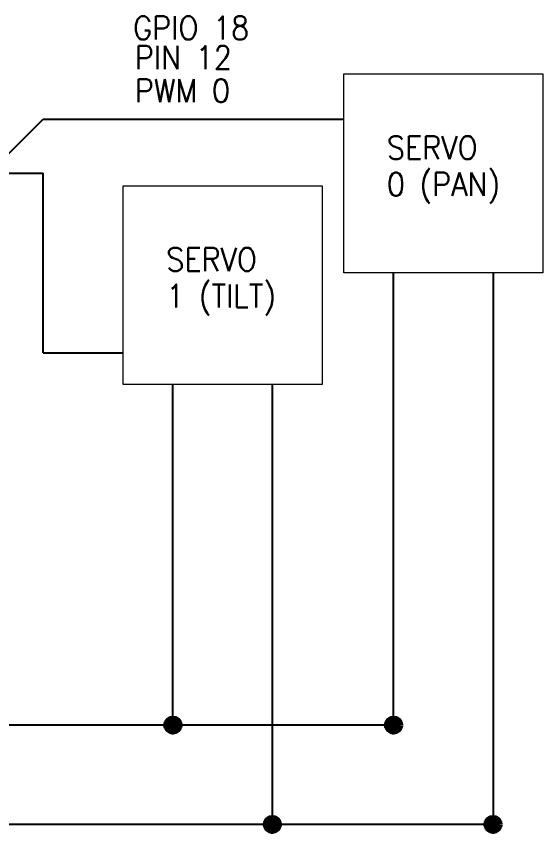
# Model space of a CAD drawing. Header units: millimetres. Extents: x 11 to 294, y 32 to 198.
# Drawn here: x 214.7 to 294.1, y 39 to 161.9 of the extents above; entities that cross this region are included whole.
import ezdxf

# ---------------------------------------------------------------- set-up
doc = ezdxf.new("R2010")
doc.units = ezdxf.units.MM
doc.layers.get('0').update_dxf_attribs({"lineweight": 0})
doc.layers.add('TEXT', color=80, linetype='Continuous')
doc.layers.add('WIRE', color=1, linetype='Continuous')
doc.styles.get("Standard").update_dxf_attribs({"font": 'standard'})

# ---------------------------------------------------------------- blocks, each defined once
blk = doc.blocks.new('WIRE_SOLDER_DOT')
at = {"layer": 'WIRE', "lineweight": 100}
for radius in [1, 0.9, 0.8, 0.7, 0.6, 0.5, 0.4, 0.3, 0.2, 0.1]:
    blk.add_circle((0, 0), radius, dxfattribs=at)

msp = doc.modelspace()

# ---------------------------------------------------------------- linework, layer by layer
for points in [[(264.11, 153.23), (294.11, 153.23), (294.11, 123.23), (264.11, 123.23)], [(230.81, 136.36), (260.81, 136.36), (260.81, 106.36), (230.81, 106.36)]]:
    msp.add_lwpolyline(points, close=True)
at = {"layer": 'WIRE'}
for p, q in [((213.08, 140.77), (218.74, 146.42)), ((218.74, 146.42), (264.11, 146.42)), ((188.13, 138.23), (218.74, 138.23)), ((218.74, 111.14), (218.74, 138.23)), ((271.61, 54.96), (271.61, 123.23)), ((286.61, 123.23), (286.61, 39.96)), ((218.74, 111.14), (230.81, 111.14)), ((238.31, 54.96), (238.31, 106.36)), ((253.31, 106.36), (253.31, 39.96)), ((272.56, 54.96), (41.45, 54.96)), ((287.56, 39.96), (41.45, 39.96))]:
    msp.add_line(p, q, dxfattribs=at)

# ---------------------------------------------------------------- block references
at = {"xscale": 0.9506792221805888, "yscale": 0.9506792221805888, "zscale": 0.9506792221805888}
for p in [(253.31, 39.96), (286.61, 39.96)]:
    msp.add_blockref('WIRE_SOLDER_DOT', p, dxfattribs=at)
at = {"layer": 'WIRE', "xscale": 0.9506792221805888, "yscale": 0.9506792221805888, "zscale": 0.9506792221805888}
for p in [(238.31, 54.96), (271.61, 54.96)]:
    msp.add_blockref('WIRE_SOLDER_DOT', p, dxfattribs=at)

# ---------------------------------------------------------------- texts
at = {"layer": 'TEXT'}
for s, p in [('GPIO 18', (232.31, 158.43)), ('PIN 12', (232.57, 153.96)), ('PWM 0', (232.57, 148.96)), ('SERVO', (270.6, 140.35)), ('0 (PAN)', (270.6, 134.83)), ('SERVO', (237.31, 123.48)), ('1 (TILT)', (237.31, 117.96))]:
    msp.add_text(s, height=3.504, dxfattribs=at).set_placement(p)

doc.saveas('drawing.dxf')
